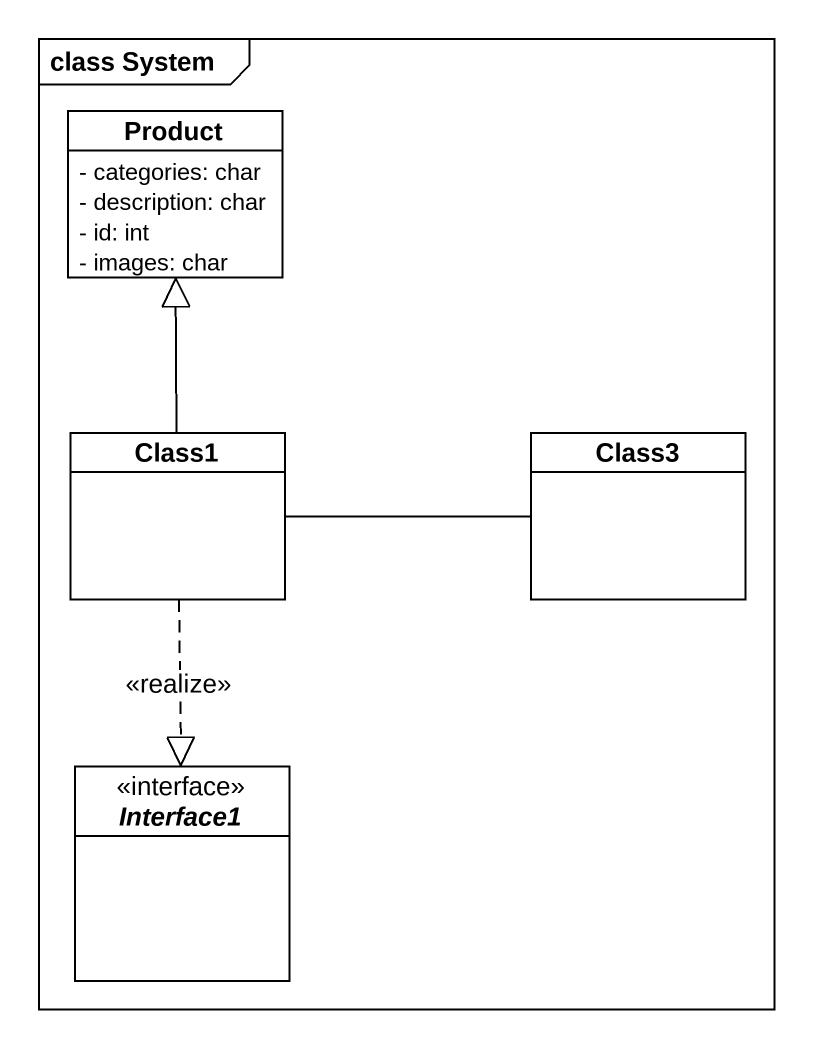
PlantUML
@startuml
mainframe class System
hide circle
hide empty members
skinparam classAttributeIconSize 0
class Product {
  - categories: char
  - description: char
  - id: int
  - images: char
}
class Class1
class Class3
interface Interface1 <<interface>>
Class1 -up-|> Product
Class1 -right- Class3
Class1 ..|> Interface1 : <<realize>>
@enduml
